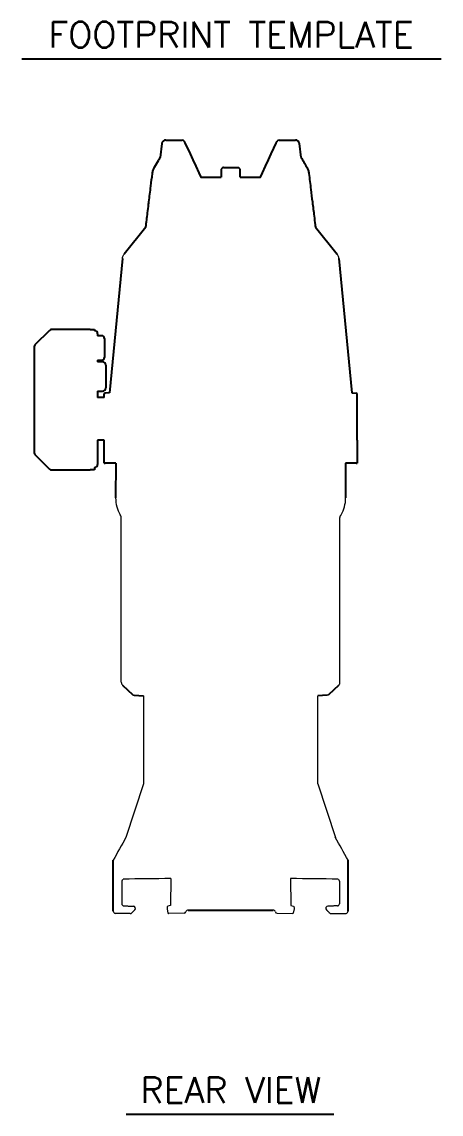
# Model space of a CAD drawing. Extents: x 8 to 113, y 1 to 87.
# Drawn here: x 100.87 to 113.12, y 54.68 to 86.62 of the extents above; entities that cross this region are included whole.
import ezdxf
from ezdxf.enums import TextEntityAlignment as Align

# ---------------------------------------------------------------- set-up
doc = ezdxf.new("R2010")
doc.units = 0
doc.header["$MEASUREMENT"] = 0
doc.layers.add('OBJECT', color=7, linetype='CONTINUOUS')
doc.styles.get("Standard").update_dxf_attribs({"font": 'SIMPLEX'})

msp = doc.modelspace()

# ---------------------------------------------------------------- linework, layer by layer
at = {"layer": 'OBJECT', "color": 1}
for p, q in [((100.87, 85.543), (113.121, 85.543)), ((103.914, 54.682), (109.986, 54.682))]:
    msp.add_line(p, q, dxfattribs=at)
at = {"layer": 'OBJECT'}
for p, q in [((104.961, 83.063), (104.912, 82.659)), ((105.08, 83.168), (105.558, 83.168)), ((108.384, 83.168), (108.862, 83.168)), ((109.031, 82.659), (108.981, 83.063)), ((106.746, 82.368), (106.696, 82.318)), ((106.696, 82.318), (106.696, 82.08)), ((106.697, 82.318), (106.696, 82.318)), ((106.697, 82.318), (106.697, 82.293)), ((106.746, 82.368), (106.747, 82.368)), ((106.764, 82.368), (106.747, 82.368)), ((106.764, 82.368), (107.196, 82.368)), ((107.246, 82.318), (107.196, 82.368)), ((107.246, 82.08), (107.246, 82.318)), ((104.492, 80.618), (103.863, 79.835)), ((109.45, 80.618), (110.079, 79.835)), ((103.808, 79.708), (103.43, 75.771)), ((110.134, 79.708), (110.512, 75.771)), ((102.868, 77.623), (101.731, 77.623)), ((102.868, 77.623), (102.993, 77.623)), ((102.993, 77.623), (102.993, 77.593)), ((101.681, 77.603), (101.254, 77.175)), ((103.083, 77.503), (103.083, 77.446)), ((103.203, 77.446), (103.083, 77.446)), ((103.283, 77.366), (103.283, 77.248)), ((101.233, 77.126), (101.233, 74.021)), ((103.283, 77.248), (103.283, 76.933)), ((103.083, 76.731), (103.203, 76.731)), ((103.083, 76.731), (103.083, 76.683)), ((103.227, 76.683), (103.083, 76.683)), ((103.283, 76.933), (103.283, 76.811)), ((103.323, 76.587), (103.323, 76.447)), ((103.323, 76.447), (103.323, 76.07)), ((103.323, 76.07), (103.323, 75.921)), ((103.083, 75.825), (103.227, 75.825)), ((103.083, 75.825), (103.083, 75.643)), ((103.43, 75.771), (103.301, 75.769)), ((110.513, 75.771), (110.642, 75.769)), ((110.671, 74.396), (110.671, 75.739)), ((103.083, 75.701), (103.083, 75.701)), ((103.271, 75.643), (103.083, 75.643)), ((103.271, 74.393), (103.083, 74.393)), ((103.083, 74.393), (103.083, 73.683)), ((103.271, 73.718), (103.271, 74.393)), ((110.671, 74.396), (110.671, 73.718)), ((101.254, 73.971), (101.681, 73.544)), ((101.731, 73.523), (102.868, 73.523)), ((102.993, 73.523), (102.868, 73.523)), ((102.993, 73.593), (102.993, 73.523)), ((103.271, 73.718), (103.3, 73.718)), ((103.616, 73.718), (103.3, 73.718)), ((103.616, 73.718), (103.611, 72.704)), ((110.326, 73.718), (110.331, 72.704)), ((110.642, 73.718), (110.326, 73.718)), ((110.642, 73.718), (110.671, 73.718)), ((103.813, 67.23), (104.111, 66.941)), ((110.129, 67.23), (109.831, 66.941)), ((104.153, 66.93), (104.421, 66.913)), ((109.789, 66.93), (109.521, 66.913)), ((103.541, 60.621), (103.541, 62.105)), ((110.401, 60.621), (110.401, 62.105)), ((110.401, 60.621), (110.401, 62.092)), ((105.73, 60.65), (108.211, 60.65))]:
    msp.add_line(p, q, dxfattribs=at)
at = {"layer": 'OBJECT', "lineweight": 15}
for p, q in [((103.776, 67.318), (103.776, 72.133)), ((110.166, 67.318), (110.166, 72.133))]:
    msp.add_line(p, q, dxfattribs=at)
at = {"layer": 'OBJECT', "linetype": 'Continuous', "lineweight": 15}
for p, q in [((104.421, 66.913), (104.421, 64.338)), ((109.521, 64.339), (109.521, 66.913)), ((104.421, 64.338), (103.909, 62.77)), ((104.421, 64.338), (104.421, 64.338)), ((109.521, 64.338), (110.032, 62.77)), ((109.521, 64.338), (109.521, 64.338)), ((105.225, 61.571), (105.215, 60.786)), ((108.716, 61.571), (108.726, 60.786)), ((105.114, 60.721), (105.113, 60.703)), ((105.113, 60.703), (105.113, 60.686)), ((105.119, 60.742), (105.114, 60.721)), ((105.124, 60.751), (105.119, 60.742)), ((105.129, 60.757), (105.124, 60.751)), ((105.136, 60.762), (105.129, 60.757)), ((105.215, 60.786), (105.136, 60.762)), ((108.726, 60.786), (108.805, 60.762)), ((108.805, 60.762), (108.812, 60.757)), ((108.812, 60.757), (108.817, 60.751)), ((108.817, 60.751), (108.822, 60.742)), ((108.822, 60.742), (108.827, 60.721)), ((108.827, 60.721), (108.829, 60.703)), ((108.829, 60.703), (108.828, 60.686)), ((105.113, 60.686), (105.139, 60.564)), ((105.139, 60.564), (105.151, 60.552)), ((105.151, 60.552), (105.162, 60.547)), ((105.613, 60.555), (105.162, 60.547)), ((105.727, 60.649), (105.727, 60.649)), ((108.214, 60.649), (108.214, 60.649)), ((108.328, 60.555), (108.779, 60.547)), ((108.79, 60.552), (108.779, 60.547)), ((108.802, 60.564), (108.79, 60.552)), ((108.828, 60.686), (108.802, 60.564))]:
    msp.add_line(p, q, dxfattribs=at)
at = {"layer": 'OBJECT', "flags": 128}
for points in [[(105.637, 83.081), (105.709, 82.927), (105.785, 82.762), (105.867, 82.588), (105.952, 82.405), (106.042, 82.212), (106.103, 82.08), (106.696, 82.08)], [(107.246, 82.08), (107.839, 82.08), (107.9, 82.212), (107.99, 82.405), (108.076, 82.588), (108.157, 82.762), (108.233, 82.927), (108.305, 83.081)]]:
    msp.add_lwpolyline(points, dxfattribs=at)
at = {"layer": 'OBJECT'}
for centre, radius, start, end in [((105.08, 83.048), 0.12, 90, 173), ((105.558, 83.108), 0.06, 25, 90), ((108.384, 83.108), 0.06, 90, 155), ((108.862, 83.048), 0.12, 7, 90), ((101.731, 77.553), 0.07, 90, 135), ((102.993, 77.503), 0.09, 0, 90), ((103.203, 77.366), 0.08, 0, 90), ((101.303, 77.126), 0.07, 135, 180), ((103.203, 76.811), 0.08, 270, 0), ((103.227, 76.587), 0.096, 0, 90), ((103.227, 75.921), 0.096, 270, 0), ((103.301, 75.739), 0.03, 91, 180), ((110.641, 75.739), 0.03, 0, 89), ((101.303, 74.021), 0.07, 180, 225), ((101.731, 73.593), 0.07, 225, 270), ((102.993, 73.683), 0.09, 270.0001, 0)]:
    msp.add_arc(centre, radius, start, end, dxfattribs=at)
at = {"layer": 'OBJECT', "lineweight": 15}
for centre, radius, start, end in [((104.611, 72.704), 1, 180, 210.0005), ((109.331, 72.704), 1, 329.9995, 360), ((103.901, 67.318), 0.125, 179.9996, 225.0011), ((103.901, 67.318), 0.125, 179.9996, 225.0012), ((110.041, 67.318), 0.125, 314.9989, 0.0004), ((110.041, 67.318), 0.125, 314.9988, 0.0004)]:
    msp.add_arc(centre, radius, start, end, dxfattribs=at)
at = {"layer": 'OBJECT', "linetype": 'Continuous', "lineweight": 15}
for centre, radius, start, end in [((159.1, 31.919), 63.23, 150.78792, 151.48428), ((54.841, 31.919), 63.23, 28.51572, 29.21208), ((103.843, 61.5), 0.0523, 116.9562, 184.7157), ((108.452, -278.477), 340.063, 90.54374, 90.77941), ((105.489, -278.477), 340.063, 89.22059, 89.45626), ((110.098, 61.5), 0.0523, 355.2843, 63.0438), ((103.851, 60.831), 0.06, 180, 269), ((104.127, 60.702), 0.0635, 315, 89), ((109.814, 60.702), 0.0635, 91, 225), ((110.091, 60.831), 0.06, 271, 0), ((103.616, 60.621), 0.075, 180, 255.3839), ((104.035, 60.61), 0.0635, 270, 315), ((105.613, 60.602), 0.0472, 270.118, 356.7568), ((105.735, 60.569), 0.0804, 95.2318, 157.9651), ((105.731, 60.601), 0.0483, 91.1875, 94.3979), ((108.21, 60.601), 0.0483, 85.6021, 88.8125), ((108.207, 60.569), 0.0804, 22.0349, 84.7682), ((108.328, 60.602), 0.0472, 183.2432, 269.882), ((109.907, 60.61), 0.0635, 225, 270), ((110.326, 60.621), 0.075, 284.6161, 360)]:
    msp.add_arc(centre, radius, start, end, dxfattribs=at)
at = {"layer": 'OBJECT'}
for points, knots in [([(105.612, 83.134), (105.613, 83.132), (105.614, 83.129), (105.623, 83.11), (105.633, 83.09), (105.637, 83.081)], [0, 0, 0, 0, 0.351631, 0.714779, 1, 1, 1, 1]), ([(108.305, 83.081), (108.309, 83.088), (108.317, 83.107), (108.326, 83.125), (108.33, 83.133), (108.33, 83.134), (108.33, 83.134)], [0, 0, 0, 0, 0.230481, 0.56858, 0.916913, 1, 1, 1, 1]), ([(104.748, 82.376), (104.785, 82.439), (104.839, 82.534), (104.894, 82.628), (104.912, 82.659)], [0, 0, 0, 0, 0.5600031, 0.8326974, 0.8326974, 0.8326974, 0.8326974]), ([(109.031, 82.659), (109.056, 82.614), (109.111, 82.52), (109.165, 82.426), (109.194, 82.376)], [0.1673042, 0.1673042, 0.1673042, 0.1673042, 0.5600144, 1, 1, 1, 1]), ([(104.583, 81.357), (104.602, 81.512), (104.636, 81.789), (104.67, 82.065), (104.685, 82.187)], [0, 0, 0, 0, 0.560058, 1, 1, 1, 1]), ([(104.685, 82.187), (104.691, 82.22), (104.702, 82.286), (104.733, 82.346), (104.748, 82.376)], [0, 0, 0, 0, 0.499957, 1, 1, 1, 1]), ([(106.747, 82.368), (106.746, 82.368), (106.73, 82.351), (106.713, 82.335), (106.697, 82.318)], [0, 0, 0, 0, 0.013758, 1, 1, 1, 1]), ([(109.194, 82.376), (109.209, 82.346), (109.24, 82.286), (109.251, 82.22), (109.257, 82.187)], [0, 0, 0, 0, 0.500043, 1, 1, 1, 1]), ([(109.257, 82.187), (109.276, 82.032), (109.31, 81.756), (109.344, 81.479), (109.359, 81.357)], [0, 0, 0, 0, 0.5599417, 1, 1, 1, 1]), ([(104.493, 80.625), (104.493, 80.626), (104.51, 80.763), (104.538, 80.986), (104.567, 81.228), (104.581, 81.335), (104.583, 81.357), (104.583, 81.357)], [0, 0, 0, 0, 0.002275, 0.563506, 0.91051, 0.997261, 1, 1, 1, 1]), ([(109.359, 81.357), (109.359, 81.357), (109.376, 81.219), (109.403, 80.997), (109.433, 80.754), (109.446, 80.648), (109.449, 80.626), (109.449, 80.625)], [0, 0, 0, 0, 0.002739, 0.563971, 0.910975, 0.997725, 1, 1, 1, 1]), ([(103.271, 75.643), (103.271, 75.647), (103.271, 75.672), (103.271, 75.702), (103.271, 75.733), (103.271, 75.737), (103.271, 75.739)], [0, 0, 0, 0, 0.053742, 0.36211, 0.67887, 1, 1, 1, 1])]:
    msp.add_open_spline(points, degree=3, knots=knots, dxfattribs=at)
at = {"layer": 'OBJECT', "lineweight": 15}
for points, knots in [([(103.809, 79.708), (103.812, 79.726), (103.82, 79.773), (103.847, 79.812), (103.863, 79.835)], [0, 0, 0, 0, 0.40422, 1, 1, 1, 1]), ([(110.133, 79.708), (110.13, 79.726), (110.122, 79.773), (110.095, 79.812), (110.079, 79.835)], [0, 0, 0, 0, 0.40422, 1, 1, 1, 1]), ([(103.776, 72.133), (103.776, 72.14), (103.775, 72.151), (103.77, 72.161), (103.768, 72.164)], [0, 0, 0, 0, 0.643567, 1, 1, 1, 1]), ([(110.166, 72.133), (110.167, 72.14), (110.168, 72.151), (110.173, 72.161), (110.174, 72.164)], [0, 0, 0, 0, 0.643567, 1, 1, 1, 1])]:
    msp.add_open_spline(points, degree=3, knots=knots, dxfattribs=at)
for points in [[(103.768, 72.164), (103.745, 72.204)], [(110.174, 72.164), (110.197, 72.204)], [(104.111, 66.941), (104.153, 66.93)], [(109.831, 66.941), (109.789, 66.93)]]:
    msp.add_open_spline(points, degree=1, dxfattribs=at)
at = {"layer": 'OBJECT', "linetype": 'Continuous', "lineweight": 15}
for points in [[(103.791, 61.496), (103.791, 60.831)], [(110.151, 61.496), (110.151, 60.831)], [(103.85, 60.771), (104.128, 60.766)], [(110.092, 60.771), (109.813, 60.766)], [(103.616, 60.546), (103.597, 60.549)], [(104.035, 60.546), (103.616, 60.546)], [(104.172, 60.657), (104.079, 60.565)], [(109.769, 60.657), (109.862, 60.565)], [(109.907, 60.546), (110.326, 60.546)], [(110.326, 60.546), (110.345, 60.549)]]:
    msp.add_open_spline(points, degree=1, dxfattribs=at)

# ---------------------------------------------------------------- texts
at = {"layer": 'OBJECT', "color": 1}
for s, p in [('FOOTPRINT TEMPLATE', (106.979, 85.875)), ('REAR VIEW', (106.973, 55.013))]:
    msp.add_text(s, height=0.75, dxfattribs=at).set_placement(p, align=Align.CENTER)

doc.saveas('drawing.dxf')
